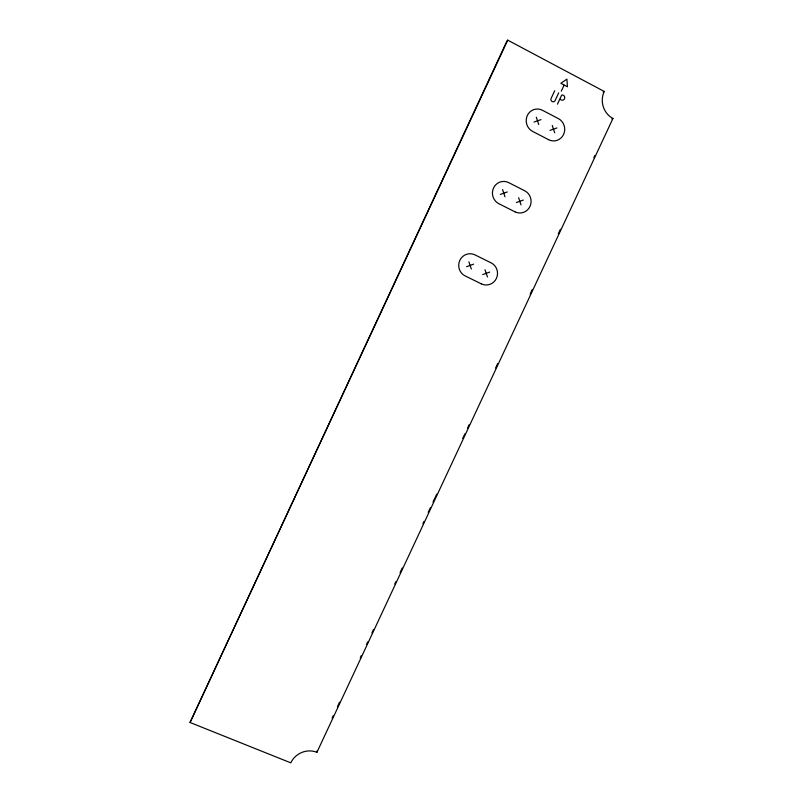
<?xml version="1.0" encoding="UTF-8"?>
<svg xmlns="http://www.w3.org/2000/svg" width="803" height="803" viewBox="0 0 803 803"><rect width="100%" height="100%" fill="white"/><g stroke="black" fill="none" stroke-linecap="round" stroke-linejoin="round"><path stroke-width="1.2" d="M190.05 722.489L506.974 40.963L507.737 40.15L604.217 91.442A20.105 18.991 84.2 0 0 612.95 118.463L316.924 752.311A19.914 18.78 -30.2 0 0 290.796 762.85L190.05 722.489L507.737 40.15M554.712 90.729L551.129 98.398A2.339 2.228 80.3 0 0 552.163 101.539A2.339 2.228 80.3 0 0 555.144 100.505L558.717 92.847M561.277 91.191L564.148 85.048L567.42 86.774L566.908 79.126L560.865 83.311L563.917 84.917M557.443 104.179L561.407 95.667A1.265 1.204 80.7 0 1 563.023 95.115L563.365 95.286A2.61 2.479 80.8 0 1 564.509 98.789A2.61 2.479 80.8 0 1 561.197 99.933L560.002 99.311M332.111 718.123L333.175 715.844M337.421 706.75L339.549 702.203M360.256 657.868L361.31 655.599M366.62 644.227L367.684 641.958M371.93 632.864L373.525 629.452M394.755 583.982L395.819 581.703M400.065 572.609L402.193 568.062M422.9 523.727L423.954 521.458M428.21 512.364L430.328 507.817M432.988 502.136L436.702 494.176M462.709 438.468L464.837 433.921M467.497 428.24L469.082 424.827M495.632 367.995L497.75 363.448M530.141 294.099L532.259 289.552M558.276 233.854L560.394 229.307M593.839 157.689L594.903 155.421M603.183 92.094L604.217 91.442M611.896 119.045L612.95 118.463M482.723 274.606L489.7 272.087M466.603 266.686L473.609 264.157M516.339 202.537L523.305 200.067M500.289 194.416L507.285 191.947M534.035 122.046L541.011 119.627M550.005 130.367L556.951 127.938M484.982 269.768L487.441 276.935M468.872 261.818L471.351 269.015M502.568 189.548L505.017 196.805M518.608 197.689L521.037 204.916M552.273 125.499L554.682 132.796M536.304 117.178L538.733 124.495M316.723 751.086L316.924 752.311M481.318 283.85L465.198 275.951A11.684 11.393 87.3 0 1 459.818 260.353A11.684 11.393 87.3 0 1 475.015 254.892L491.115 262.852A11.643 11.332 89.8 0 1 496.425 278.37A11.643 11.332 89.8 0 1 481.318 283.85M514.924 211.811L498.874 203.721A11.754 11.342 82.8 0 1 493.544 187.992A11.754 11.342 82.8 0 1 508.711 182.642L524.73 190.783A11.714 11.292 84.7 0 1 529.98 206.451A11.714 11.292 84.7 0 1 514.924 211.811M548.569 139.682L532.6 131.391A11.834 11.292 80.4 0 1 527.32 115.522A11.834 11.292 80.4 0 1 542.447 110.282L558.396 118.623A11.784 11.242 82 0 1 563.596 134.422A11.784 11.242 82 0 1 548.569 139.682"/></g></svg>
